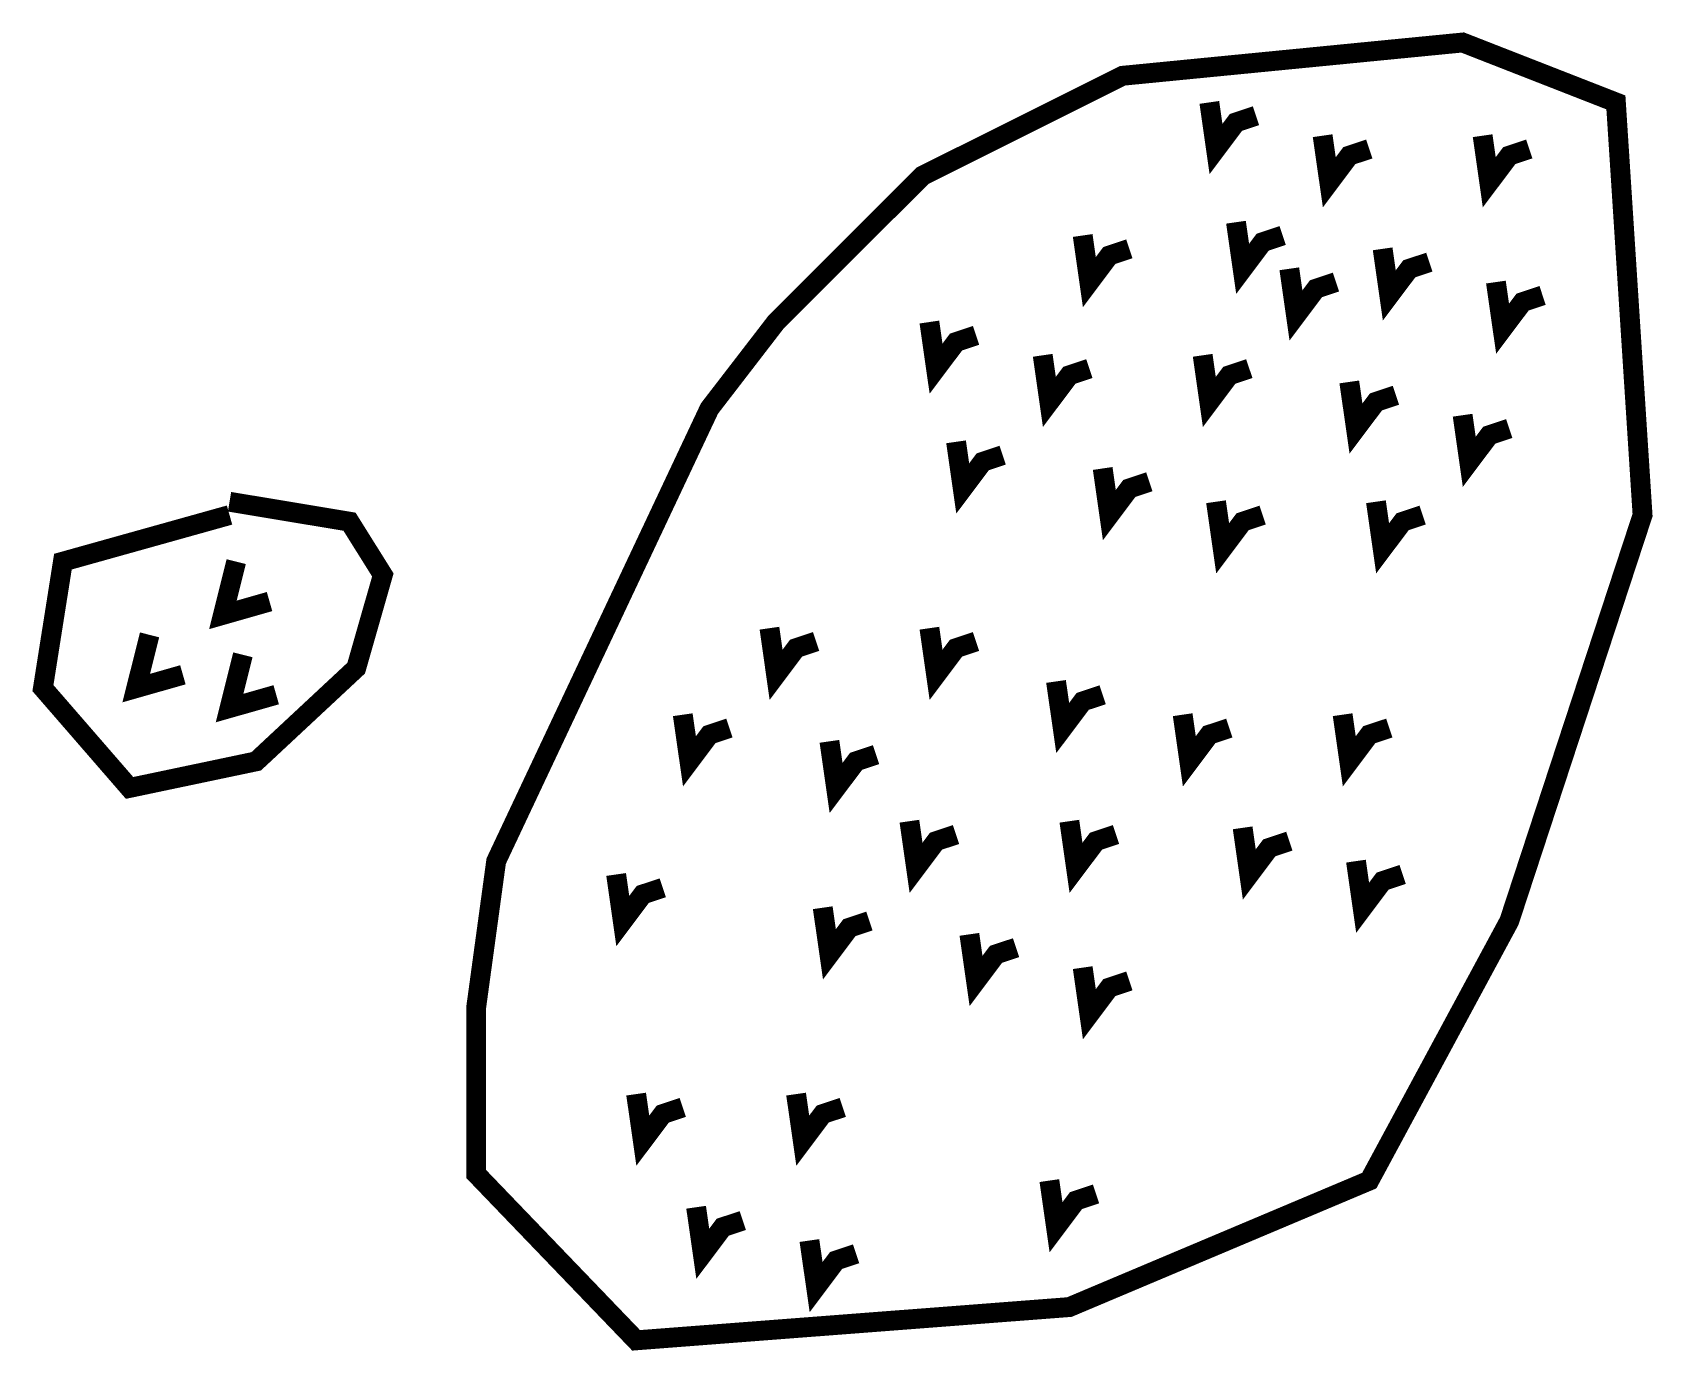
# Model space of a CAD drawing. Extents: x -0.01 to 8.15, y 0.08 to 6.72.
import ezdxf

# ---------------------------------------------------------------- set-up
doc = ezdxf.new("R2010")
doc.units = 0
doc.header["$MEASUREMENT"] = 0
doc.layers.get('0').update_dxf_attribs({"linetype": 'CONTINUOUS'})

msp = doc.modelspace()

# ---------------------------------------------------------------- linework, layer by layer
at = {"const_width": 0.1}
msp.add_lwpolyline([(3.1323, 4.2557), (2.3266, 2.5457), (2.2258, 1.8081), (2.2258, 0.9698), (3.0316, 0.1316), (5.2138, 0.2992), (6.7246, 0.9363), (7.4297, 2.2439), (8.1011, 4.2892), (7.9668, 6.368), (7.1947, 6.6698), (5.4824, 6.5022), (4.4752, 5.9992), (3.7366, 5.2616), (3.4009, 4.8257), (3.1323, 4.2557)], close=True, dxfattribs=at)
for points in [[(5.9189, 6.368), (5.9525, 6.1333), (6.0532, 6.2675), (6.1539, 6.301)], [(6.4896, 6.2004), (6.5232, 5.9657), (6.6239, 6.0998), (6.7246, 6.1333)], [(7.2954, 6.2004), (7.3289, 5.9657), (7.4297, 6.0998), (7.5304, 6.1333)], [(6.0532, 5.7645), (6.0867, 5.5298), (6.1875, 5.6639), (6.2882, 5.6975)], [(5.281, 5.6975), (5.3146, 5.4628), (5.4153, 5.5969), (5.516, 5.6304)], [(6.7918, 5.6304), (6.8254, 5.3957), (6.9261, 5.5298), (7.0268, 5.5633)], [(6.3218, 5.5298), (6.3553, 5.2951), (6.456, 5.4292), (6.5568, 5.4628)], [(7.3625, 5.4628), (7.3961, 5.2281), (7.4968, 5.3622), (7.5975, 5.3957)], [(4.5088, 5.2616), (4.5424, 5.0269), (4.6431, 5.161), (4.7438, 5.1945)], [(5.0795, 5.0939), (5.1131, 4.8592), (5.2138, 4.9933), (5.3146, 5.0269)], [(5.8853, 5.0939), (5.9189, 4.8592), (6.0196, 4.9933), (6.1203, 5.0269)], [(6.6239, 4.9598), (6.6575, 4.7251), (6.7582, 4.8592), (6.8589, 4.8928)], [(7.1947, 4.7922), (7.2282, 4.5575), (7.3289, 4.6916), (7.4297, 4.7251)], [(4.6431, 4.6581), (4.6767, 4.4233), (4.7774, 4.5575), (4.8781, 4.591)], [(5.3817, 4.5239), (5.4153, 4.2892), (5.516, 4.4233), (5.6167, 4.4569)], [(0.9836, 4.2892), (0.1443, 4.0545), (0.0436, 3.4175), (0.48, 2.9145), (1.1179, 3.0486), (1.6215, 3.5181), (1.7558, 3.9875), (1.5879, 4.2557), (0.9836, 4.3563)], [(5.9525, 4.3563), (5.986, 4.1216), (6.0867, 4.2557), (6.1875, 4.2892)], [(6.7582, 4.3563), (6.7918, 4.1216), (6.8925, 4.2557), (6.9932, 4.2892)], [(1.0172, 4.0545), (0.9501, 3.7863), (1.1851, 3.8534)], [(3.7031, 3.7192), (3.7366, 3.4845), (3.8373, 3.6186), (3.9381, 3.6522)], [(4.5088, 3.7192), (4.5424, 3.4845), (4.6431, 3.6186), (4.7438, 3.6522)], [(0.5808, 3.6857), (0.5136, 3.4175), (0.7486, 3.4845)], [(1.0508, 3.5851), (0.9836, 3.3169), (1.2186, 3.3839)], [(5.1467, 3.451), (5.1803, 3.2163), (5.281, 3.3504), (5.3817, 3.3839)], [(3.2666, 3.2834), (3.3002, 3.0486), (3.4009, 3.1828), (3.5016, 3.2163)], [(5.7846, 3.2834), (5.8182, 3.0486), (5.9189, 3.1828), (6.0196, 3.2163)], [(6.5903, 3.2834), (6.6239, 3.0486), (6.7246, 3.1828), (6.8254, 3.2163)], [(4.0052, 3.1492), (4.0388, 2.9145), (4.1395, 3.0486), (4.2402, 3.0822)], [(4.4081, 2.7469), (4.4417, 2.5122), (4.5424, 2.6463), (4.6431, 2.6798)], [(5.2138, 2.7469), (5.2474, 2.5122), (5.3481, 2.6463), (5.4489, 2.6798)], [(6.0867, 2.7134), (6.1203, 2.4786), (6.221, 2.6128), (6.3218, 2.6463)], [(6.6575, 2.5457), (6.6911, 2.311), (6.7918, 2.4451), (6.8925, 2.4786)], [(2.9309, 2.4786), (2.9644, 2.2439), (3.0652, 2.3781), (3.1659, 2.4116)], [(3.9716, 2.311), (4.0052, 2.0763), (4.1059, 2.2104), (4.2066, 2.2439)], [(4.7102, 2.1769), (4.7438, 1.9422), (4.8445, 2.0763), (4.9453, 2.1098)], [(5.281, 2.0092), (5.3146, 1.7745), (5.4153, 1.9087), (5.516, 1.9422)], [(3.0316, 1.3722), (3.0652, 1.1375), (3.1659, 1.2716), (3.2666, 1.3051)], [(3.8373, 1.3722), (3.8709, 1.1375), (3.9716, 1.2716), (4.0724, 1.3051)], [(5.1131, 0.9363), (5.1467, 0.7016), (5.2474, 0.8357), (5.3481, 0.8692)], [(3.3337, 0.8022), (3.3673, 0.5675), (3.468, 0.7016), (3.5688, 0.7351)], [(3.9045, 0.6345), (3.9381, 0.3998), (4.0388, 0.5339), (4.1395, 0.5675)]]:
    msp.add_lwpolyline(points, dxfattribs=at)

doc.saveas('drawing.dxf')
